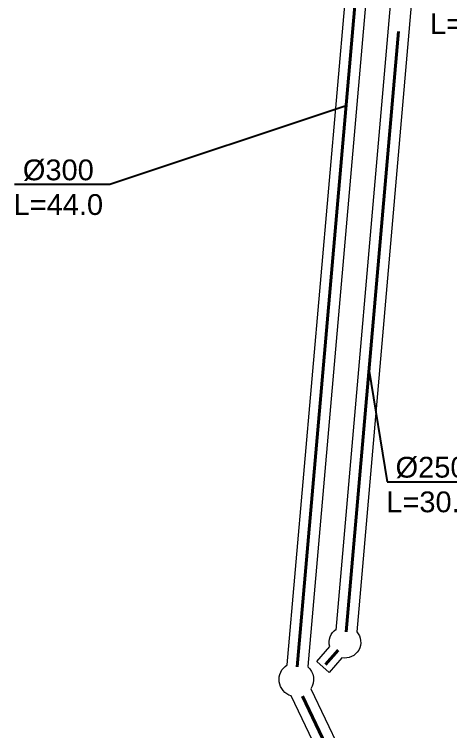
# Model space of a CAD drawing. Header units: millimetres. Extents: x 946 to 259010, y 548 to 42559.
# Drawn here: x 95721 to 99924, y 19959 to 26862 of the extents above; entities that cross this region are included whole.
import ezdxf
from ezdxf import colors
from ezdxf.entities.mleader import LeaderData, LeaderLine
from ezdxf.math import Vec2, Vec3

# ---------------------------------------------------------------- set-up
doc = ezdxf.new("R2010")
doc.units = ezdxf.units.MM
doc.linetypes.add('2-Columns and grid$0$084_(М5) Неукрепленный откос', pattern=[0])
for name, color, linetype, lineweight in [('19-канальяК2', 54, 'Continuous', 40), ('Канализация К1', 14, 'Continuous', 40), ('Размеры КР', 23, 'Continuous', 13)]:
    doc.layers.add(name, color=color, linetype=linetype, lineweight=lineweight)
doc.styles.add('2_0-Ариел', font='arial.ttf', dxfattribs={"height": 2})
doc.styles.get("Standard").update_dxf_attribs({"font": 'arial.ttf'})
doc.linetypes.add('Каналья-К2', pattern='A,20,-4,["К2",Standard,S=2,R=0,X=-2,Y=-1],-2.3', length=26.3)

# ---------------------------------------------------------------- blocks, each defined once
blk = doc.blocks.new('_None')

msp = doc.modelspace()

# ---------------------------------------------------------------- linework, layer by layer
at = {"layer": '19-канальяК2', "linetype": 'Каналья-К2', "ltscale": 1.5}
for p, q in [((98445.6, 20584.5), (99188.4, 29102.2)), ((98916.4, 20918.9), (99420.3, 26696.9)), ((98718.3, 20604.2), (98841.6, 20744.2)), ((98497.5, 20299.9), (98903.4, 19455.9))]:
    msp.add_line(p, q, dxfattribs=at)
at = {"layer": 'Канализация К1', "color": 0, "lineweight": 15}
msp.add_line((98753.6, 20530), (98634.1, 20635.2), dxfattribs=at)
at = {"layer": 'Размеры КР', "color": 0, "linetype": '2-Columns and grid$0$084_(М5) Неукрепленный откос', "lineweight": 13, "ltscale": 100}
for p, q in [((98820.5, 20936.5), (99640.6, 30340)), ((99839, 30322.7), (99019, 20921.1)), ((98349.6, 20602.1), (99090.6, 29098.3)), ((99289.4, 29085.4), (98548.2, 20586.8)), ((98634.1, 20635.2), (98759.6, 20777.6)), ((98876.9, 20670), (98753.6, 20530)), ((98576.2, 20370.6), (98972.7, 19546.1)), ((98797.3, 19451.9), (98388.1, 20302.8))]:
    msp.add_line(p, q, dxfattribs=at)
for points in [[(98759.6, 20777.6, -0.325453), (98821.3, 20945.8)], [(99019, 20921.1, -0.719858), (98876.9, 20670, -0.719858)], [(98388.1, 20302.8, -0.642382), (98349.6, 20602.1)], [(98548, 20584.8, -0.370266), (98576.2, 20370.6, -0.370266)]]:
    msp.add_lwpolyline(points, format="xyb", dxfattribs=at)

# ---------------------------------------------------------------- leaders
at = {"layer": '19-канальяК2', "lineweight": 30}
ml = msp.add_multileader_mtext('Standard', dxfattribs=at)
ml.set_content('%%C250\\PL=26.2', color=256, style='2_0-Ариел')
ml.set_leader_properties()
ml.set_arrow_properties(name='NONE')
ml.build(insert=Vec2(0, 0))
ml.multileader.update_dxf_attribs({"text_left_attachment_type": 6, "text_right_attachment_type": 6, "dogleg_length": 0.36, "arrow_head_size": 18})
ctx = ml.context
ctx.base_point, ctx.char_height, ctx.arrow_head_size, ctx.landing_gap_size, ctx.plane_origin = Vec3(99734.3, 26966.7), 200, 18, 9, Vec3(95758.5, 26861.4)
ctx.left_attachment, ctx.right_attachment, ctx.text_align_type = 6, 6, 1
notes = []
notes.append((ctx, [(1, (1, 1, 0), (99734, 26966.7), (1, 0), 0.36, [(0, [(99521.8, 27859.8)], 0, [])])]))
ctx.mtext.insert, ctx.mtext.alignment, ctx.mtext.flow_direction = Vec3(100156.9, 27206.7), 2, 5
ml = msp.add_multileader_mtext('Standard', dxfattribs=at)
ml.set_content('%%C300\\PL=44.0', color=256, style='2_0-Ариел')
ml.set_leader_properties()
ml.set_arrow_properties(name='NONE')
ml.build(insert=Vec2(0, 0))
ml.multileader.update_dxf_attribs({"text_left_attachment_type": 6, "text_right_attachment_type": 6, "dogleg_length": 0.36, "arrow_head_size": 18})
ctx = ml.context
ctx.base_point, ctx.char_height, ctx.arrow_head_size, ctx.landing_gap_size, ctx.plane_origin = Vec3(95721.8, 25225.3), 200, 18, 9, Vec3(95799.5, 28418.5)
ctx.left_attachment, ctx.right_attachment, ctx.text_align_type = 6, 6, 1
notes.append((ctx, [(0, (1, 1, 0), (96640.3, 25225.3), (-1, 0), 72, [(0, [(98916.3, 25981.7)], 0, [])])]))
ctx.mtext.insert, ctx.mtext.alignment, ctx.mtext.flow_direction = Vec3(96145, 25465.3), 2, 5
ml = msp.add_multileader_mtext('Standard', dxfattribs=at)
ml.set_content('%%C250\\PL=30.0', color=256, style='2_0-Ариел')
ml.set_leader_properties()
ml.set_arrow_properties(name='NONE')
ml.build(insert=Vec2(0, 0))
ml.multileader.update_dxf_attribs({"text_left_attachment_type": 6, "text_right_attachment_type": 6, "dogleg_length": 0.36, "arrow_head_size": 18})
ctx = ml.context
ctx.base_point, ctx.char_height, ctx.arrow_head_size, ctx.landing_gap_size, ctx.plane_origin = Vec3(99311.9, 22364.1), 200, 18, 9, Vec3(99367.9, 25258.6)
ctx.left_attachment, ctx.right_attachment, ctx.text_align_type = 6, 6, 1
notes.append((ctx, [(1, (1, 1, 0), (99311.6, 22364.1), (1, 0), 0.36, [(0, [(99137, 23448.7)], 0, [])])]))
ctx.mtext.insert, ctx.mtext.alignment, ctx.mtext.flow_direction = Vec3(99735.2, 22604.1), 2, 5
for ctx, leaders in notes:
    for number, flags, end, landing, length, lines in leaders:
        leader = LeaderData()
        leader.index, (leader.has_last_leader_line, leader.has_dogleg_vector, leader.attachment_direction) = number, flags
        leader.last_leader_point, leader.dogleg_vector, leader.dogleg_length = Vec3(end), Vec3(landing), length
        for number, points, colour, breaks in lines:
            line = LeaderLine()
            line.index, line.vertices, line.color, line.breaks = number, Vec3.list(points), colors.encode_raw_color(colour), breaks
            leader.lines.append(line)
        ctx.leaders.append(leader)

doc.saveas('drawing.dxf')
